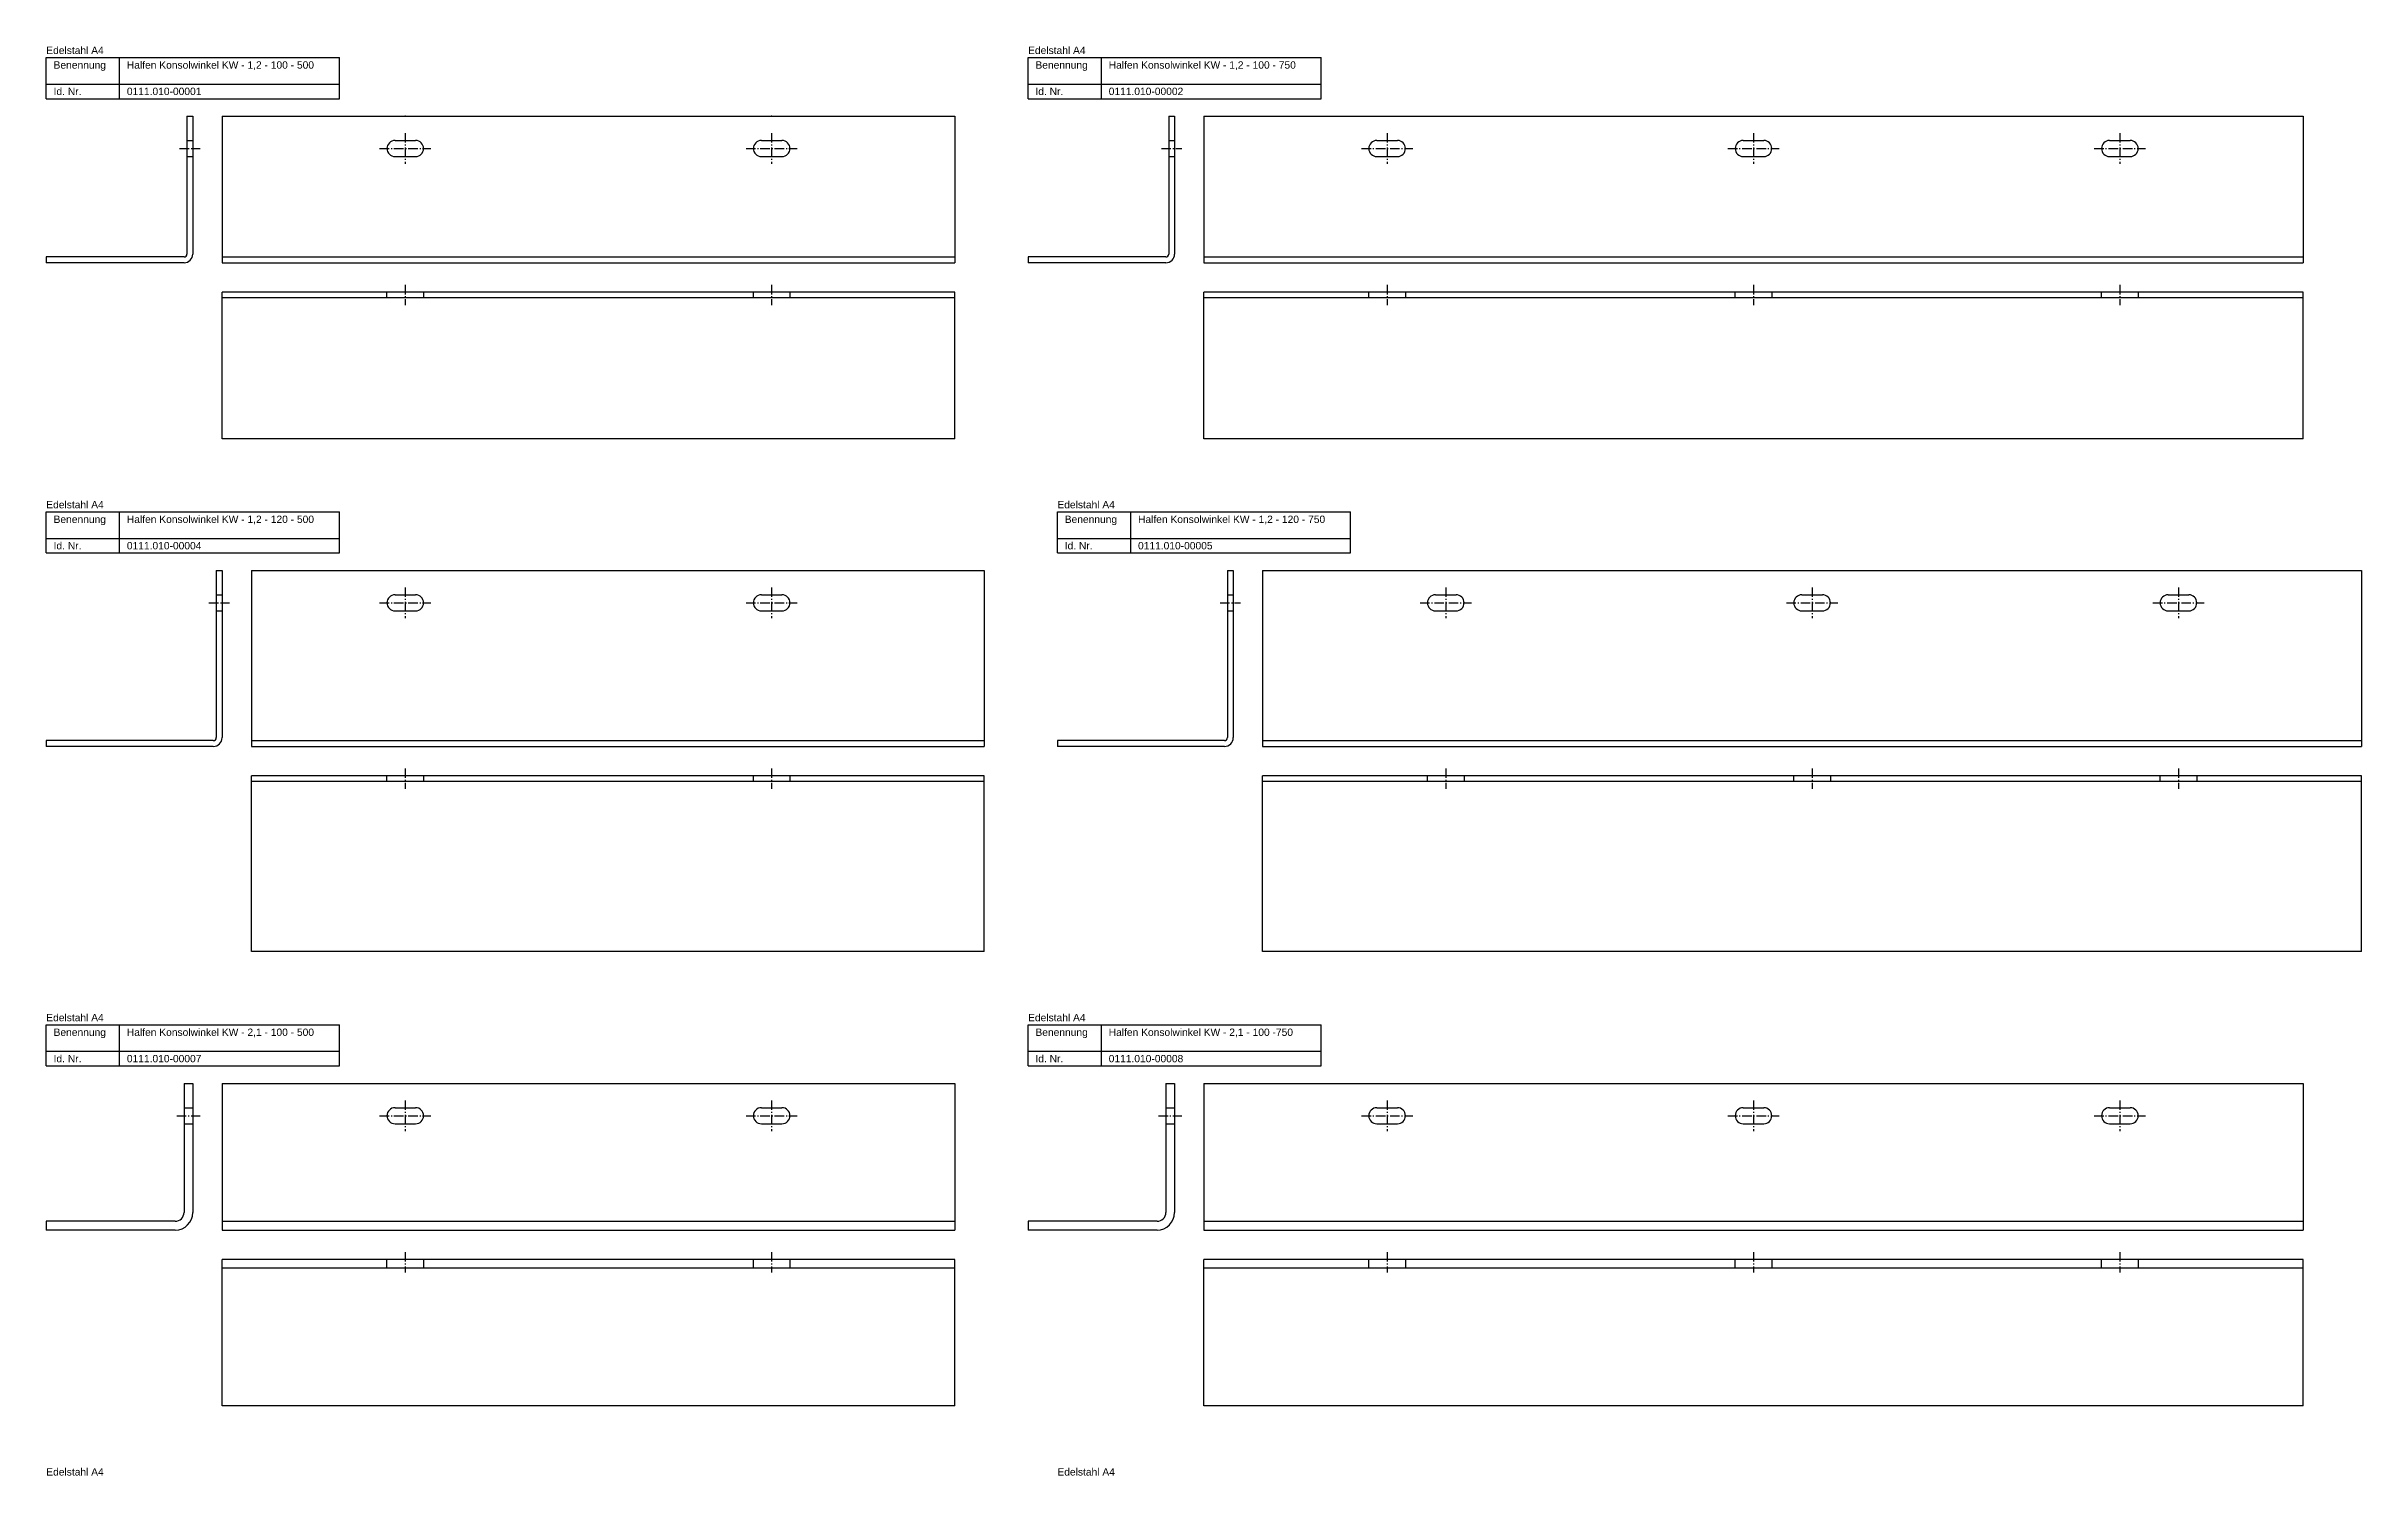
# Model space of a CAD drawing. Header units: millimetres. Extents: x 473 to 3243, y -1069 to 869.
# Drawn here: x 473 to 2053, y -107 to 869 of the extents above; entities that cross this region are included whole.
import ezdxf

# ---------------------------------------------------------------- set-up
doc = ezdxf.new("R2010")
doc.units = ezdxf.units.MM
doc.linetypes.add('MITTELLINIE', pattern=[0.977, 0.65, -0.13, 0.067, -0.13])
doc.linetypes.add('VERDECKT', pattern=[9.525, 6.35, -3.175])
doc.layers.add('HALFEN-KONSOLANKER', color=2, linetype='CONTINUOUS')
doc.styles.add('ARIAL50', font='ARIAL.TTF', dxfattribs={"height": 5})

msp = doc.modelspace()

# ---------------------------------------------------------------- linework, layer by layer
at = {"layer": 'HALFEN-KONSOLANKER'}
for p, q in [((473.1, 860.8), (673.1, 860.8)), ((473.1, 832.8), (473.1, 860.8)), ((523.1, 832.8), (523.1, 860.8)), ((673.1, 832.8), (673.1, 860.8)), ((1143.1, 860.8), (1343.1, 860.8)), ((1143.1, 832.8), (1143.1, 860.8)), ((1193.1, 832.8), (1193.1, 860.8)), ((1343.1, 832.8), (1343.1, 860.8)), ((473.1, 842.8), (673.1, 842.8)), ((1143.1, 842.8), (1343.1, 842.8)), ((473.1, 832.8), (673.1, 832.8)), ((1143.1, 832.8), (1343.1, 832.8)), ((569.1, 820.8), (569.1, 726.8)), ((569.1, 820.8), (573.1, 820.8)), ((573.1, 820.8), (573.1, 726.8)), ((593.1, 820.8), (593.1, 720.8)), ((593.1, 820.8), (1093.1, 820.8)), ((1093.1, 820.8), (1093.1, 720.8)), ((1239.1, 820.8), (1239.1, 726.8)), ((1239.1, 820.8), (1243.1, 820.8)), ((1243.1, 820.8), (1243.1, 726.8)), ((1263.1, 820.8), (2013.1, 820.8)), ((1263.1, 820.8), (1263.1, 720.8)), ((2013.1, 820.8), (2013.1, 720.8)), ((711.1, 804.3), (725.1, 804.3)), ((711.1, 793.3), (725.1, 793.3)), ((961.1, 804.3), (975.1, 804.3)), ((961.1, 793.3), (975.1, 793.3)), ((1381.1, 804.3), (1395.1, 804.3)), ((1381.1, 793.3), (1395.1, 793.3)), ((1631.1, 804.3), (1645.1, 804.3)), ((1631.1, 793.3), (1645.1, 793.3)), ((1881.1, 804.3), (1895.1, 804.3)), ((1881.1, 793.3), (1895.1, 793.3)), ((567.1, 724.8), (473.1, 724.8)), ((473.1, 724.8), (473.1, 720.8)), ((567.1, 720.8), (473.1, 720.8)), ((593.1, 724.8), (1093.1, 724.8)), ((593.1, 720.8), (1093.1, 720.8)), ((1237.1, 724.8), (1143.1, 724.8)), ((1143.1, 724.8), (1143.1, 720.8)), ((1237.1, 720.8), (1143.1, 720.8)), ((1263.1, 724.8), (2013.1, 724.8)), ((1263.1, 720.8), (2013.1, 720.8)), ((1093.1, 700.8), (593.1, 700.8)), ((593.1, 600.8), (593.1, 700.8)), ((1093.1, 696.8), (593.1, 696.8)), ((1093.1, 600.8), (1093.1, 700.8)), ((2013.1, 700.8), (1263.1, 700.8)), ((1263.1, 600.8), (1263.1, 700.8)), ((2013.1, 696.8), (1263.1, 696.8)), ((2013.1, 600.8), (2013.1, 700.8)), ((1093.1, 600.8), (593.1, 600.8)), ((2013.1, 600.8), (1263.1, 600.8)), ((473.1, 550.8), (673.1, 550.8)), ((473.1, 522.8), (473.1, 550.8)), ((523.1, 522.8), (523.1, 550.8)), ((673.1, 522.8), (673.1, 550.8)), ((1163.1, 550.8), (1363.1, 550.8)), ((1163.1, 522.8), (1163.1, 550.8)), ((1213.1, 522.8), (1213.1, 550.8)), ((1363.1, 522.8), (1363.1, 550.8)), ((473.1, 532.8), (673.1, 532.8)), ((473.1, 522.8), (673.1, 522.8)), ((1163.1, 532.8), (1363.1, 532.8)), ((1163.1, 522.8), (1363.1, 522.8)), ((589.1, 510.8), (589.1, 396.8)), ((589.1, 510.8), (593.1, 510.8)), ((593.1, 510.8), (593.1, 396.8)), ((613.1, 510.8), (613.1, 390.8)), ((613.1, 510.8), (1113.1, 510.8)), ((1113.1, 510.8), (1113.1, 390.8)), ((1279.1, 510.8), (1279.1, 396.8)), ((1279.1, 510.8), (1283.1, 510.8)), ((1283.1, 510.8), (1283.1, 396.8)), ((1303.1, 510.8), (2053.1, 510.8)), ((1303.1, 510.8), (1303.1, 390.8)), ((2053.1, 510.8), (2053.1, 390.8)), ((711.1, 494.3), (725.1, 494.3)), ((961.1, 494.3), (975.1, 494.3)), ((1421.1, 494.3), (1435.1, 494.3)), ((1671.1, 494.3), (1685.1, 494.3)), ((1921.1, 494.3), (1935.1, 494.3)), ((711.1, 483.3), (725.1, 483.3)), ((961.1, 483.3), (975.1, 483.3)), ((1421.1, 483.3), (1435.1, 483.3)), ((1671.1, 483.3), (1685.1, 483.3)), ((1921.1, 483.3), (1935.1, 483.3)), ((587.1, 394.8), (473.1, 394.8)), ((473.1, 394.8), (473.1, 390.8)), ((587.1, 390.8), (473.1, 390.8)), ((613.1, 394.8), (1113.1, 394.8)), ((613.1, 390.8), (1113.1, 390.8)), ((1277.1, 394.8), (1163.1, 394.8)), ((1163.1, 394.8), (1163.1, 390.8)), ((1277.1, 390.8), (1163.1, 390.8)), ((1303.1, 394.8), (2053.1, 394.8)), ((1303.1, 390.8), (2053.1, 390.8)), ((1113.1, 370.8), (613.1, 370.8)), ((613.1, 250.8), (613.1, 370.8)), ((1113.1, 366.8), (613.1, 366.8)), ((1113.1, 250.8), (1113.1, 370.8)), ((2053.1, 370.8), (1303.1, 370.8)), ((1303.1, 250.8), (1303.1, 370.8)), ((2053.1, 366.8), (1303.1, 366.8)), ((2053.1, 250.8), (2053.1, 370.8)), ((1113.1, 250.8), (613.1, 250.8)), ((2053.1, 250.8), (1303.1, 250.8)), ((473.1, 200.8), (673.1, 200.8)), ((473.1, 172.8), (473.1, 200.8)), ((523.1, 172.8), (523.1, 200.8)), ((673.1, 172.8), (673.1, 200.8)), ((1143.1, 200.8), (1343.1, 200.8)), ((1143.1, 172.8), (1143.1, 200.8)), ((1193.1, 172.8), (1193.1, 200.8)), ((1343.1, 172.8), (1343.1, 200.8)), ((473.1, 182.8), (673.1, 182.8)), ((1143.1, 182.8), (1343.1, 182.8)), ((473.1, 172.8), (673.1, 172.8)), ((567.1, 160.8), (567.1, 72.8)), ((567.1, 160.8), (573.1, 160.8)), ((573.1, 160.8), (573.1, 72.8)), ((593.1, 160.8), (1093.1, 160.8)), ((593.1, 160.8), (593.1, 60.8)), ((1093.1, 160.8), (1093.1, 60.8)), ((1143.1, 172.8), (1343.1, 172.8)), ((1237.1, 160.8), (1237.1, 72.8)), ((1237.1, 160.8), (1243.1, 160.8)), ((1243.1, 160.8), (1243.1, 72.8)), ((1263.1, 160.8), (1263.1, 60.8)), ((1263.1, 160.8), (2013.1, 160.8)), ((2013.1, 160.8), (2013.1, 60.8)), ((711.1, 144.3), (725.1, 144.3)), ((961.1, 144.3), (975.1, 144.3)), ((1381.1, 144.3), (1395.1, 144.3)), ((1631.1, 144.3), (1645.1, 144.3)), ((1881.1, 144.3), (1895.1, 144.3)), ((711.1, 133.3), (725.1, 133.3)), ((961.1, 133.3), (975.1, 133.3)), ((1381.1, 133.3), (1395.1, 133.3)), ((1631.1, 133.3), (1645.1, 133.3)), ((1881.1, 133.3), (1895.1, 133.3)), ((561.1, 66.8), (473.1, 66.8)), ((473.1, 66.8), (473.1, 60.8)), ((593.1, 66.8), (1093.1, 66.8)), ((1231.1, 66.8), (1143.1, 66.8)), ((1143.1, 66.8), (1143.1, 60.8)), ((1263.1, 66.8), (2013.1, 66.8)), ((561.1, 60.8), (473.1, 60.8)), ((593.1, 60.8), (1093.1, 60.8)), ((1231.1, 60.8), (1143.1, 60.8)), ((1263.1, 60.8), (2013.1, 60.8)), ((1093.1, 40.8), (593.1, 40.8)), ((593.1, -59.2), (593.1, 40.8)), ((1093.1, 34.8), (593.1, 34.8)), ((1093.1, -59.2), (1093.1, 40.8)), ((2013.1, 40.8), (1263.1, 40.8)), ((1263.1, -59.2), (1263.1, 40.8)), ((2013.1, 34.8), (1263.1, 34.8)), ((2013.1, -59.2), (2013.1, 40.8)), ((1093.1, -59.2), (593.1, -59.2)), ((2013.1, -59.2), (1263.1, -59.2))]:
    msp.add_line(p, q, dxfattribs=at)
at = {"layer": 'HALFEN-KONSOLANKER', "color": 1, "linetype": 'MITTELLINIE', "ltscale": 10}
for p, q in [((718.1, 809.3), (718.1, 788.3)), ((968.1, 809.3), (968.1, 788.3)), ((1388.1, 809.3), (1388.1, 788.3)), ((1638.1, 809.3), (1638.1, 788.3)), ((1888.1, 809.3), (1888.1, 788.3)), ((564.1, 798.8), (578.1, 798.8)), ((700.6, 798.8), (735.6, 798.8)), ((950.6, 798.8), (985.6, 798.8)), ((1234.1, 798.8), (1248.1, 798.8)), ((1370.6, 798.8), (1405.6, 798.8)), ((1620.6, 798.8), (1655.6, 798.8)), ((1870.6, 798.8), (1905.6, 798.8)), ((718.1, 705.8), (718.1, 691.8)), ((968.1, 705.8), (968.1, 691.8)), ((1388.1, 705.8), (1388.1, 691.8)), ((1638.1, 705.8), (1638.1, 691.8)), ((1888.1, 705.8), (1888.1, 691.8)), ((718.1, 499.3), (718.1, 478.3)), ((968.1, 499.3), (968.1, 478.3)), ((1428.1, 499.3), (1428.1, 478.3)), ((1678.1, 499.3), (1678.1, 478.3)), ((1928.1, 499.3), (1928.1, 478.3)), ((584.1, 488.8), (598.1, 488.8)), ((700.6, 488.8), (735.6, 488.8)), ((950.6, 488.8), (985.6, 488.8)), ((1274.1, 488.8), (1288.1, 488.8)), ((1410.6, 488.8), (1445.6, 488.8)), ((1660.6, 488.8), (1695.6, 488.8)), ((1910.6, 488.8), (1945.6, 488.8)), ((718.1, 375.8), (718.1, 361.8)), ((968.1, 375.8), (968.1, 361.8)), ((1428.1, 375.8), (1428.1, 361.8)), ((1678.1, 375.8), (1678.1, 361.8)), ((1928.1, 375.8), (1928.1, 361.8)), ((718.1, 149.3), (718.1, 128.3)), ((968.1, 149.3), (968.1, 128.3)), ((1388.1, 149.3), (1388.1, 128.3)), ((1638.1, 149.3), (1638.1, 128.3)), ((1888.1, 149.3), (1888.1, 128.3)), ((562.1, 138.8), (578.1, 138.8)), ((700.6, 138.8), (735.6, 138.8)), ((950.6, 138.8), (985.6, 138.8)), ((1232.1, 138.8), (1248.1, 138.8)), ((1370.6, 138.8), (1405.6, 138.8)), ((1620.6, 138.8), (1655.6, 138.8)), ((1870.6, 138.8), (1905.6, 138.8)), ((718.1, 45.8), (718.1, 31.8)), ((968.1, 45.8), (968.1, 31.8)), ((1388.1, 45.8), (1388.1, 31.8)), ((1638.1, 45.8), (1638.1, 31.8)), ((1888.1, 45.8), (1888.1, 31.8))]:
    msp.add_line(p, q, dxfattribs=at)
at = {"layer": 'HALFEN-KONSOLANKER', "color": 1, "linetype": 'VERDECKT'}
for p, q in [((569.1, 804.3), (573.1, 804.3)), ((569.1, 793.3), (573.1, 793.3)), ((1239.1, 804.3), (1243.1, 804.3)), ((1239.1, 793.3), (1243.1, 793.3)), ((705.6, 696.8), (705.6, 700.8)), ((730.6, 700.8), (730.6, 696.8)), ((955.6, 696.8), (955.6, 700.8)), ((980.6, 700.8), (980.6, 696.8)), ((1375.6, 696.8), (1375.6, 700.8)), ((1400.6, 700.8), (1400.6, 696.8)), ((1625.6, 696.8), (1625.6, 700.8)), ((1650.6, 700.8), (1650.6, 696.8)), ((1875.6, 696.8), (1875.6, 700.8)), ((1900.6, 700.8), (1900.6, 696.8)), ((589.1, 494.3), (593.1, 494.3)), ((1279.1, 494.3), (1283.1, 494.3)), ((589.1, 483.3), (593.1, 483.3)), ((1279.1, 483.3), (1283.1, 483.3)), ((705.6, 366.8), (705.6, 370.8)), ((730.6, 370.8), (730.6, 366.8)), ((955.6, 366.8), (955.6, 370.8)), ((980.6, 370.8), (980.6, 366.8)), ((1415.6, 366.8), (1415.6, 370.8)), ((1440.6, 370.8), (1440.6, 366.8)), ((1665.6, 366.8), (1665.6, 370.8)), ((1690.6, 370.8), (1690.6, 366.8)), ((1915.6, 366.8), (1915.6, 370.8)), ((1940.6, 370.8), (1940.6, 366.8)), ((567.1, 144.3), (573.1, 144.3)), ((1237.1, 144.3), (1243.1, 144.3)), ((567.1, 133.3), (573.1, 133.3)), ((1237.1, 133.3), (1243.1, 133.3)), ((705.6, 34.8), (705.6, 40.8)), ((730.6, 40.8), (730.6, 34.8)), ((955.6, 34.8), (955.6, 40.8)), ((980.6, 40.8), (980.6, 34.8)), ((1375.6, 34.8), (1375.6, 40.8)), ((1400.6, 40.8), (1400.6, 34.8)), ((1625.6, 34.8), (1625.6, 40.8)), ((1650.6, 40.8), (1650.6, 34.8)), ((1875.6, 34.8), (1875.6, 40.8)), ((1900.6, 40.8), (1900.6, 34.8))]:
    msp.add_line(p, q, dxfattribs=at)
at = {"layer": 'HALFEN-KONSOLANKER'}
for centre, radius, start, end in [((711.1, 798.8), 5.5, 90, 270), ((725.1, 798.8), 5.5, 270, 90), ((961.1, 798.8), 5.5, 90, 270), ((975.1, 798.8), 5.5, 270, 90), ((1381.1, 798.8), 5.5, 90, 270), ((1395.1, 798.8), 5.5, 270, 90), ((1631.1, 798.8), 5.5, 90, 270), ((1645.1, 798.8), 5.5, 270, 90), ((1881.1, 798.8), 5.5, 90, 270), ((1895.1, 798.8), 5.5, 270, 90), ((567.1, 726.8), 6, 270, 0), ((567.1, 726.8), 2, 270, 0), ((1237.1, 726.8), 6, 270, 0), ((1237.1, 726.8), 2, 270, 0), ((711.1, 488.8), 5.5, 90, 270), ((725.1, 488.8), 5.5, 270, 90), ((961.1, 488.8), 5.5, 90, 270), ((975.1, 488.8), 5.5, 270, 90), ((1421.1, 488.8), 5.5, 90, 270), ((1435.1, 488.8), 5.5, 270, 90), ((1671.1, 488.8), 5.5, 90, 270), ((1685.1, 488.8), 5.5, 270, 90), ((1921.1, 488.8), 5.5, 90, 270), ((1935.1, 488.8), 5.5, 270, 90), ((587.1, 396.8), 6, 270, 0), ((587.1, 396.8), 2, 270, 0), ((1277.1, 396.8), 6, 270, 0), ((1277.1, 396.8), 2, 270, 0), ((711.1, 138.8), 5.5, 90, 270), ((725.1, 138.8), 5.5, 270, 90), ((961.1, 138.8), 5.5, 90, 270), ((975.1, 138.8), 5.5, 270, 90), ((1381.1, 138.8), 5.5, 90, 270), ((1395.1, 138.8), 5.5, 270, 90), ((1631.1, 138.8), 5.5, 90, 270), ((1645.1, 138.8), 5.5, 270, 90), ((1881.1, 138.8), 5.5, 90, 270), ((1895.1, 138.8), 5.5, 270, 90), ((561.1, 72.8), 12, 270, 0), ((561.1, 72.8), 6, 270, 0), ((1231.1, 72.8), 6, 270, 0), ((1231.1, 72.8), 12, 270, 0)]:
    msp.add_arc(centre, radius, start, end, dxfattribs=at)
for p in [(718.1, 820.8), (718.1, 820.8), (968.1, 820.8), (968.1, 820.8)]:
    msp.add_point(p, dxfattribs=at)

# ---------------------------------------------------------------- texts
at = {"layer": 'HALFEN-KONSOLANKER', "style": 'ARIAL50'}
for s, p in [('Edelstahl A4', (473.1, 863.3)), ('Benennung', (478.1, 853.3)), ('Halfen Konsolwinkel KW - 1,2 - 100 - 500', (528.1, 853.3)), ('Edelstahl A4', (1143.1, 863.3)), ('Benennung', (1148.1, 853.3)), ('Halfen Konsolwinkel KW - 1,2 - 100 - 750', (1198.1, 853.3)), ('Id. Nr.', (478.1, 835.3)), ('0111.010-00001', (528.1, 835.3)), ('Id. Nr.', (1148.1, 835.3)), ('0111.010-00002', (1198.1, 835.3)), ('Edelstahl A4', (473.1, 553.3)), ('Edelstahl A4', (1163.1, 553.3)), ('Benennung', (478.1, 543.3)), ('Halfen Konsolwinkel KW - 1,2 - 120 - 500', (528.1, 543.3)), ('Benennung', (1168.1, 543.3)), ('Halfen Konsolwinkel KW - 1,2 - 120 - 750', (1218.1, 543.3)), ('Id. Nr.', (478.1, 525.3)), ('0111.010-00004', (528.1, 525.3)), ('Id. Nr.', (1168.1, 525.3)), ('0111.010-00005', (1218.1, 525.3)), ('Edelstahl A4', (473.1, 203.3)), ('Edelstahl A4', (1143.1, 203.3)), ('Benennung', (478.1, 193.3)), ('Halfen Konsolwinkel KW - 2,1 - 100 - 500', (528.1, 193.3)), ('Benennung', (1148.1, 193.3)), ('Halfen Konsolwinkel KW - 2,1 - 100 -750', (1198.1, 193.3)), ('Id. Nr.', (478.1, 175.3)), ('0111.010-00007', (528.1, 175.3)), ('Id. Nr.', (1148.1, 175.3)), ('0111.010-00008', (1198.1, 175.3)), ('Edelstahl A4', (473.1, -106.7)), ('Edelstahl A4', (1163.1, -106.7))]:
    msp.add_text(s, height=5, dxfattribs=at).set_placement(p)

doc.saveas('drawing.dxf')
